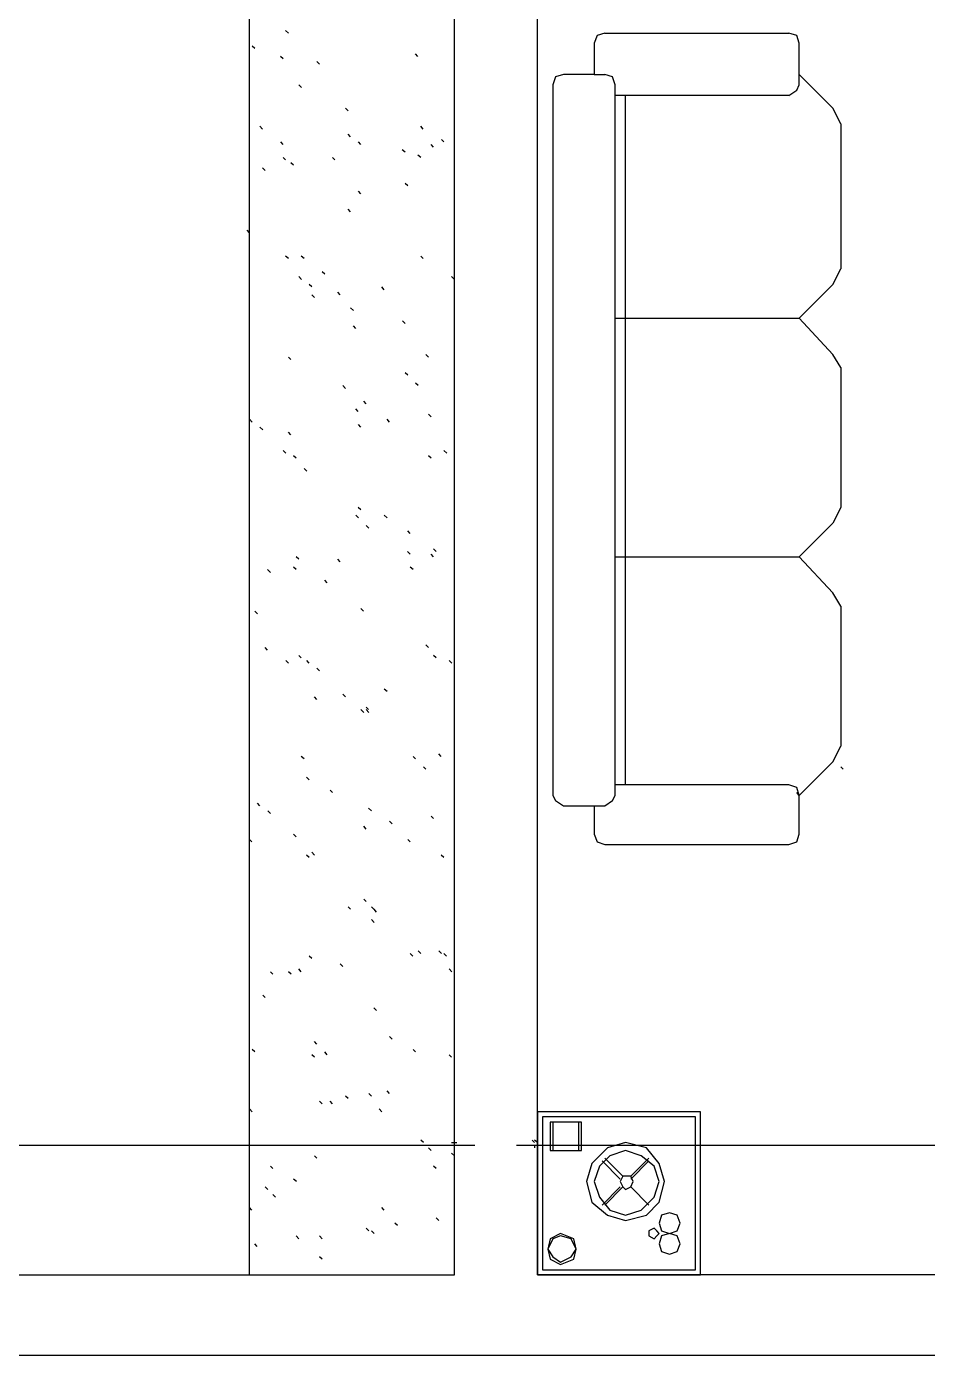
# Model space of a CAD drawing. Header units: millimetres. Extents: x -518.8 to -461.2, y 3.5 to 44.2.
# Drawn here: x -496.872 to -494.659, y 4.755 to 8.018 of the extents above; entities that cross this region are included whole.
import ezdxf

# ---------------------------------------------------------------- set-up
doc = ezdxf.new("R2010")
doc.units = ezdxf.units.MM
doc.header["$MEASUREMENT"] = 0
for name, color, linetype in [('10', 10, 'Continuous'), ('151', 151, 'Continuous'), ('16', 16, 'Continuous')]:
    doc.layers.add(name, color=color, linetype=linetype)

msp = doc.modelspace()

# ---------------------------------------------------------------- linework, layer by layer
at = {"layer": '10'}
for points in [[(-497.0752, 4.9526), (-495.8211, 4.9526), (-495.8211, 4.9526), (-495.8211, 8.8421)], [(-495.6173, 4.9526), (-495.6173, 8.6451), (-494.0639, 8.6451)], [(-494.6181, 4.9526), (-495.6173, 4.9526)], [(-494.6181, 4.7548), (-497.0752, 4.7548)]]:
    msp.add_lwpolyline(points, dxfattribs=at)
at = {"layer": '151'}
for points in [[(-496.3241, 4.9526), (-496.3241, 8.1481)], [(-496.2286, 8.0015), (-496.2354, 8.0082)], [(-495.4519, 8.0015), (-495.4707, 7.9954), (-495.4775, 7.9766), (-495.4775, 7.9766), (-495.4775, 7.9), (-495.4775, 7.9), (-495.4519, 7.9)], [(-495.4519, 8.0015), (-495, 8.0015)], [(-494.9745, 7.8744), (-494.9745, 7.9), (-494.9745, 7.9766), (-494.9745, 7.9766), (-494.9805, 7.9954), (-495, 8.0015)], [(-496.3113, 7.9639), (-496.3173, 7.9699)], [(-496.2414, 7.9383), (-496.2481, 7.9443)], [(-496.1519, 7.9255), (-496.1587, 7.9315)], [(-495.9105, 7.9443), (-495.9166, 7.9511)], [(-495.4775, 7.9), (-495.5534, 7.9), (-495.573, 7.8939), (-495.579, 7.8744)], [(-495.4263, 7.8744), (-495.4324, 7.8939), (-495.4519, 7.9)], [(-494.9745, 7.9), (-494.8918, 7.8172)], [(-496.1963, 7.8684), (-496.203, 7.8744)], [(-495.579, 7.8744), (-495.579, 6.13)], [(-495.4263, 6.13), (-495.4263, 7.8744)], [(-495, 7.8488), (-494.9805, 7.8616), (-494.9745, 7.8744)], [(-495, 7.8488), (-495.4263, 7.8488)], [(-495.4008, 6.1556), (-495.4008, 7.8488)], [(-496.082, 7.8105), (-496.0887, 7.8172)], [(-494.8722, 7.7789), (-494.8918, 7.8172)], [(-496.2925, 7.7661), (-496.2985, 7.7729)], [(-495.8978, 7.7661), (-495.9038, 7.7729)], [(-494.8722, 7.7789), (-494.8722, 7.4225)], [(-496.2414, 7.7278), (-496.2474, 7.7345)], [(-496.076, 7.7473), (-496.082, 7.7533)], [(-496.0504, 7.7278), (-496.0564, 7.7345)], [(-495.8466, 7.7345), (-495.8527, 7.7406)], [(-495.9421, 7.709), (-495.9489, 7.715)], [(-495.9038, 7.6962), (-495.9105, 7.7022)], [(-495.8722, 7.7218), (-495.8782, 7.7278)], [(-496.2857, 7.6646), (-496.2925, 7.6706)], [(-496.2354, 7.6902), (-496.2414, 7.6962)], [(-496.2158, 7.6774), (-496.2226, 7.6834)], [(-496.1143, 7.6902), (-496.1203, 7.6962)], [(-496.0504, 7.6067), (-496.0564, 7.6135)], [(-495.9354, 7.6263), (-495.9421, 7.6323)], [(-496.076, 7.5624), (-496.082, 7.5691)], [(-496.3241, 7.5112), (-496.3301, 7.518)], [(-496.2286, 7.4481), (-496.2354, 7.4541)], [(-496.1902, 7.4481), (-496.197, 7.4541)], [(-495.8978, 7.4481), (-495.9038, 7.4541)], [(-496.1391, 7.4097), (-496.1459, 7.4157)], [(-494.8918, 7.3842), (-494.8722, 7.4225)], [(-496.1963, 7.3969), (-496.203, 7.4037)], [(-496.1714, 7.3782), (-496.1775, 7.3842)], [(-495.9933, 7.3714), (-495.9993, 7.3782)], [(-495.8211, 7.3969), (-495.8278, 7.4037)], [(-494.9745, 7.3015), (-494.8918, 7.3842)], [(-496.1647, 7.3526), (-496.1714, 7.3586)], [(-496.1015, 7.3586), (-496.1075, 7.3654)], [(-496.0692, 7.3203), (-496.076, 7.327)], [(-496.0632, 7.2759), (-496.0692, 7.2827)], [(-495.9421, 7.2887), (-495.9481, 7.2954)], [(-495.4263, 7.3015), (-494.9745, 7.3015)], [(-494.8722, 7.1804), (-494.8918, 7.2127), (-494.8918, 7.2127), (-494.9745, 7.3015)], [(-495.885, 7.206), (-495.891, 7.2127)], [(-496.2226, 7.2), (-496.2286, 7.206)], [(-494.8722, 7.1804), (-494.8722, 6.8368), (-494.8722, 6.8368), (-494.8918, 6.7985)], [(-495.9354, 7.1616), (-495.9421, 7.1676)], [(-496.0887, 7.1293), (-496.0948, 7.136)], [(-495.9098, 7.136), (-495.9166, 7.1421)], [(-496.0376, 7.0917), (-496.0436, 7.0977)], [(-496.3173, 7.0466), (-496.3241, 7.0533)], [(-496.0572, 7.0721), (-496.0632, 7.0789)], [(-495.9805, 7.0466), (-495.9865, 7.0533)], [(-495.8782, 7.0594), (-495.885, 7.0661)], [(-496.2918, 7.0278), (-496.2985, 7.0338)], [(-496.2226, 7.015), (-496.2286, 7.0218)], [(-496.0504, 7.0338), (-496.0564, 7.0406)], [(-496.2346, 6.9706), (-496.2414, 6.9766)], [(-496.2098, 6.9578), (-496.2158, 6.9639)], [(-495.8782, 6.9578), (-495.885, 6.9639)], [(-495.8399, 6.9706), (-495.8466, 6.9766)], [(-496.1835, 6.9263), (-496.1902, 6.9323)], [(-496.0504, 6.8308), (-496.0572, 6.8368)], [(-496.0564, 6.8112), (-496.0632, 6.818)], [(-496.0308, 6.7857), (-496.0376, 6.7924)], [(-495.9865, 6.8112), (-495.9933, 6.818)], [(-494.8722, 6.5947), (-494.8918, 6.627), (-494.8918, 6.627), (-494.9745, 6.7157), (-494.9745, 6.7157), (-494.8918, 6.7985)], [(-495.9293, 6.7729), (-495.9354, 6.7797)], [(-495.9293, 6.7225), (-495.9361, 6.7285)], [(-495.8722, 6.7157), (-495.8782, 6.7225)], [(-495.8654, 6.7285), (-495.8722, 6.7353)], [(-496.2098, 6.6842), (-496.2158, 6.6902)], [(-496.203, 6.7097), (-496.2098, 6.7157)], [(-496.1015, 6.703), (-496.1075, 6.7097)], [(-495.9226, 6.6842), (-495.9293, 6.6902)], [(-495.4263, 6.7157), (-494.9745, 6.7157)], [(-496.273, 6.6774), (-496.2797, 6.6842)], [(-496.1331, 6.6518), (-496.1391, 6.6586)], [(-494.8722, 6.5947), (-494.8722, 6.2511)], [(-496.3045, 6.5759), (-496.3113, 6.5819)], [(-496.0444, 6.5819), (-496.0504, 6.5887)], [(-496.2797, 6.4864), (-496.2857, 6.4932)], [(-495.885, 6.4932), (-495.891, 6.4992)], [(-496.2286, 6.4548), (-496.2346, 6.4609)], [(-496.197, 6.4676), (-496.203, 6.4736)], [(-496.1775, 6.4548), (-496.1835, 6.4609)], [(-495.8662, 6.4676), (-495.8722, 6.4736)], [(-495.8271, 6.4548), (-495.8339, 6.4609)], [(-496.1519, 6.436), (-496.1587, 6.4421)], [(-496.1587, 6.3654), (-496.1647, 6.3721)], [(-496.0887, 6.3721), (-496.0948, 6.3782)], [(-495.9865, 6.3849), (-495.9933, 6.3909)], [(-496.0436, 6.3338), (-496.0504, 6.3406)], [(-496.0316, 6.3406), (-496.0376, 6.3466)], [(-496.0308, 6.3338), (-496.0376, 6.3406)], [(-495.8534, 6.2255), (-495.8594, 6.2323)], [(-494.8918, 6.2127), (-494.8722, 6.2511)], [(-496.1902, 6.2195), (-496.197, 6.2255)], [(-495.9166, 6.2195), (-495.9226, 6.2255)], [(-495.891, 6.1939), (-495.897, 6.2)], [(-494.8918, 6.2127), (-494.9745, 6.13), (-494.9745, 6.13), (-494.9805, 6.1496), (-495, 6.1556)], [(-494.8662, 6.1939), (-494.8722, 6.2)], [(-496.1775, 6.1684), (-496.1842, 6.1744)], [(-496.1203, 6.1368), (-496.1263, 6.1428)], [(-495, 6.1556), (-495.4263, 6.1556)], [(-494.9745, 6.13), (-494.9805, 6.1368)], [(-496.2985, 6.1045), (-496.3045, 6.1112)], [(-495.579, 6.13), (-495.573, 6.1172), (-495.5534, 6.1045), (-495.5534, 6.1045), (-495.4775, 6.1045), (-495.4775, 6.1045), (-495.4519, 6.1045)], [(-495.4775, 6.1045), (-495.4775, 6.0345), (-495.4707, 6.0157), (-495.4519, 6.009)], [(-495.4519, 6.1045), (-495.4324, 6.1172), (-495.4263, 6.13)], [(-495, 6.009), (-494.9805, 6.0157), (-494.9745, 6.0345), (-494.9745, 6.0345), (-494.9745, 6.13)], [(-496.273, 6.0857), (-496.279, 6.0917)], [(-496.0248, 6.0917), (-496.0316, 6.0985)], [(-495.8722, 6.0729), (-495.8782, 6.0789)], [(-496.0376, 6.0473), (-496.0436, 6.0541)], [(-495.9737, 6.0601), (-495.9805, 6.0669)], [(-496.3181, 6.0157), (-496.3241, 6.0218)], [(-496.2098, 6.0285), (-496.2158, 6.0345)], [(-495.9293, 6.0157), (-495.9354, 6.0218)], [(-495.4519, 6.009), (-495, 6.009)], [(-496.1775, 5.9774), (-496.1842, 5.9834)], [(-496.1647, 5.9834), (-496.1714, 5.9902)], [(-495.8466, 5.9774), (-495.8534, 5.9834)], [(-496.0376, 5.8691), (-496.0436, 5.8751)], [(-496.076, 5.8503), (-496.082, 5.8563)], [(-496.0188, 5.8503), (-496.0248, 5.8563)], [(-496.0121, 5.8436), (-496.0181, 5.8503)], [(-496.0181, 5.818), (-496.0248, 5.8248)], [(-495.9038, 5.7421), (-495.9098, 5.7481)], [(-495.8527, 5.7421), (-495.8594, 5.7481)], [(-496.1714, 5.7293), (-496.1775, 5.7353)], [(-496.0948, 5.7097), (-496.1015, 5.7165)], [(-495.9233, 5.7353), (-495.9293, 5.7421)], [(-495.8406, 5.7353), (-495.8466, 5.7421)], [(-496.2669, 5.6909), (-496.273, 5.6969)], [(-496.2218, 5.6909), (-496.2286, 5.6969)], [(-496.197, 5.6969), (-496.203, 5.7037)], [(-495.8271, 5.6969), (-495.8339, 5.7037)], [(-496.2857, 5.6338), (-496.2918, 5.6398)], [(-496.0121, 5.6015), (-496.0188, 5.6082)], [(-496.1587, 5.5188), (-496.1647, 5.5255)], [(-495.9737, 5.5315), (-495.9805, 5.5383)], [(-496.3113, 5.5), (-496.3173, 5.506)], [(-496.1647, 5.4872), (-496.1714, 5.4932)], [(-496.1331, 5.4932), (-496.1391, 5.5)], [(-495.9166, 5.5), (-495.9226, 5.506)], [(-495.8278, 5.4872), (-495.8339, 5.4932)], [(-496.082, 5.3857), (-496.0887, 5.3917)], [(-496.0248, 5.3917), (-496.0308, 5.3977)], [(-495.9805, 5.3977), (-495.9865, 5.4045)], [(-496.3173, 5.3533), (-496.3241, 5.3601)], [(-496.1459, 5.3729), (-496.1519, 5.3789)], [(-496.1203, 5.3729), (-496.1263, 5.3789)], [(-495.9993, 5.3533), (-496.006, 5.3601)], [(-495.6173, 4.9526), (-495.2166, 4.9526), (-495.2166, 5.3533), (-495.6173, 5.3533), (-495.6173, 4.9526)], [(-495.6045, 4.9654), (-495.2286, 4.9654), (-495.2286, 5.3406), (-495.6045, 5.3406), (-495.6045, 4.9654)], [(-495.5857, 5.2578), (-495.509, 5.2578), (-495.509, 5.3278), (-495.5857, 5.3278), (-495.5857, 5.2578)], [(-495.579, 5.2578), (-495.5151, 5.2578), (-495.5151, 5.3278), (-495.579, 5.3278), (-495.579, 5.2578)], [(-495.897, 5.2774), (-495.9038, 5.2834)], [(-495.8782, 5.2578), (-495.885, 5.2646)], [(-495.3053, 5.1819), (-495.3181, 5.2263), (-495.3496, 5.2646), (-495.4008, 5.2774), (-495.4451, 5.2646), (-495.4835, 5.2263), (-495.4963, 5.1819), (-495.4835, 5.1308), (-495.4451, 5.0992), (-495.4008, 5.0864), (-495.3496, 5.0992), (-495.3181, 5.1308), (-495.3053, 5.1819)], [(-495.3181, 5.1819), (-495.3308, 5.2195), (-495.3624, 5.2451), (-495.4008, 5.2578), (-495.4391, 5.2451), (-495.4647, 5.2195), (-495.4775, 5.1819), (-495.4647, 5.1436), (-495.4391, 5.1112), (-495.4008, 5.0992), (-495.3624, 5.1112), (-495.3308, 5.1436), (-495.3181, 5.1819)], [(-496.1587, 5.2391), (-496.1647, 5.2451)], [(-495.8211, 5.2451), (-495.8278, 5.2518)], [(-495.4136, 5.1879), (-495.4579, 5.2323)], [(-495.4075, 5.1947), (-495.4519, 5.2391)], [(-495.388, 5.1947), (-495.3436, 5.2391)], [(-495.388, 5.1879), (-495.3436, 5.2323)], [(-496.2669, 5.2135), (-496.273, 5.2195)], [(-496.209, 5.1819), (-496.2158, 5.1879)], [(-495.8654, 5.2135), (-495.8722, 5.2195)], [(-495.382, 5.1819), (-495.388, 5.1947), (-495.4008, 5.1947), (-495.4075, 5.1947), (-495.4136, 5.1819), (-495.4075, 5.1691), (-495.4008, 5.1624), (-495.388, 5.1691), (-495.382, 5.1819)], [(-496.279, 5.1624), (-496.2857, 5.1691)], [(-495.4579, 5.124), (-495.4136, 5.1691)], [(-495.4519, 5.124), (-495.4075, 5.1691)], [(-495.3436, 5.124), (-495.388, 5.1691)], [(-495.3436, 5.124), (-495.388, 5.1691)], [(-496.2602, 5.1436), (-496.2669, 5.1496)], [(-496.3181, 5.1112), (-496.3241, 5.118)], [(-495.9933, 5.1112), (-495.9993, 5.118)], [(-495.8594, 5.0864), (-495.8654, 5.0924)], [(-495.2669, 5.0797), (-495.2737, 5.0992), (-495.2925, 5.1052), (-495.3121, 5.0992), (-495.3181, 5.0797), (-495.3121, 5.0609), (-495.2925, 5.0541), (-495.2737, 5.0609), (-495.2669, 5.0797)], [(-496.0308, 5.0609), (-496.0376, 5.0669)], [(-496.0181, 5.0541), (-496.0248, 5.0609)], [(-495.9609, 5.0736), (-495.9677, 5.0797)], [(-495.3181, 5.0541), (-495.3241, 5.0609), (-495.3308, 5.0669), (-495.3436, 5.0609), (-495.3436, 5.0541), (-495.3436, 5.0481), (-495.3308, 5.0413), (-495.3241, 5.0481), (-495.3181, 5.0541)], [(-496.3053, 5.0225), (-496.3113, 5.0285)], [(-496.203, 5.0413), (-496.2098, 5.0481)], [(-496.1459, 5.0413), (-496.1519, 5.0481)], [(-495.5218, 5.0157), (-495.5278, 5.0413), (-495.5602, 5.0541), (-495.5857, 5.0413), (-495.5918, 5.0157), (-495.5857, 4.9909), (-495.5602, 4.9782), (-495.5278, 4.9909), (-495.5218, 5.0157)], [(-495.5218, 5.0157), (-495.5346, 5.0413), (-495.5602, 5.0481), (-495.579, 5.0413), (-495.5918, 5.0157), (-495.579, 4.9969), (-495.5602, 4.9842), (-495.5346, 4.9969), (-495.5218, 5.0157)], [(-495.2669, 5.0285), (-495.2737, 5.0481), (-495.2925, 5.0541), (-495.3121, 5.0481), (-495.3181, 5.0285), (-495.3121, 5.0097), (-495.2925, 5.0037), (-495.2737, 5.0097), (-495.2669, 5.0285)], [(-496.1459, 4.9909), (-496.1527, 4.9969)]]:
    msp.add_lwpolyline(points, dxfattribs=at)
at = {"layer": '16'}
for points in [[(-495.8211, 5.0037), (-495.8211, 5.3218)], [(-495.6173, 5.0037), (-495.6173, 5.3218)], [(-495.7707, 5.2706), (-500.3797, 5.2706)], [(-495.8278, 5.2774), (-495.8211, 5.2774), (-495.8211, 5.2774), (-495.8211, 5.2774), (-495.8211, 5.2774), (-495.8151, 5.2774)], [(-495.8151, 5.2706), (-495.8211, 5.2706), (-495.8211, 5.2706), (-495.8211, 5.2706), (-495.8211, 5.2706), (-495.8278, 5.2706)], [(-491.5624, 5.2706), (-495.6684, 5.2706)], [(-495.6241, 5.2774), (-495.6301, 5.2834)], [(-495.6173, 5.2774), (-495.6241, 5.2834)], [(-495.6241, 5.2706), (-495.6241, 5.2706), (-495.6241, 5.2706), (-495.6241, 5.2646)], [(-495.6173, 5.2706), (-495.6173, 5.2706), (-495.6173, 5.2706), (-495.6173, 5.2646)]]:
    msp.add_lwpolyline(points, dxfattribs=at)

doc.saveas('drawing.dxf')
